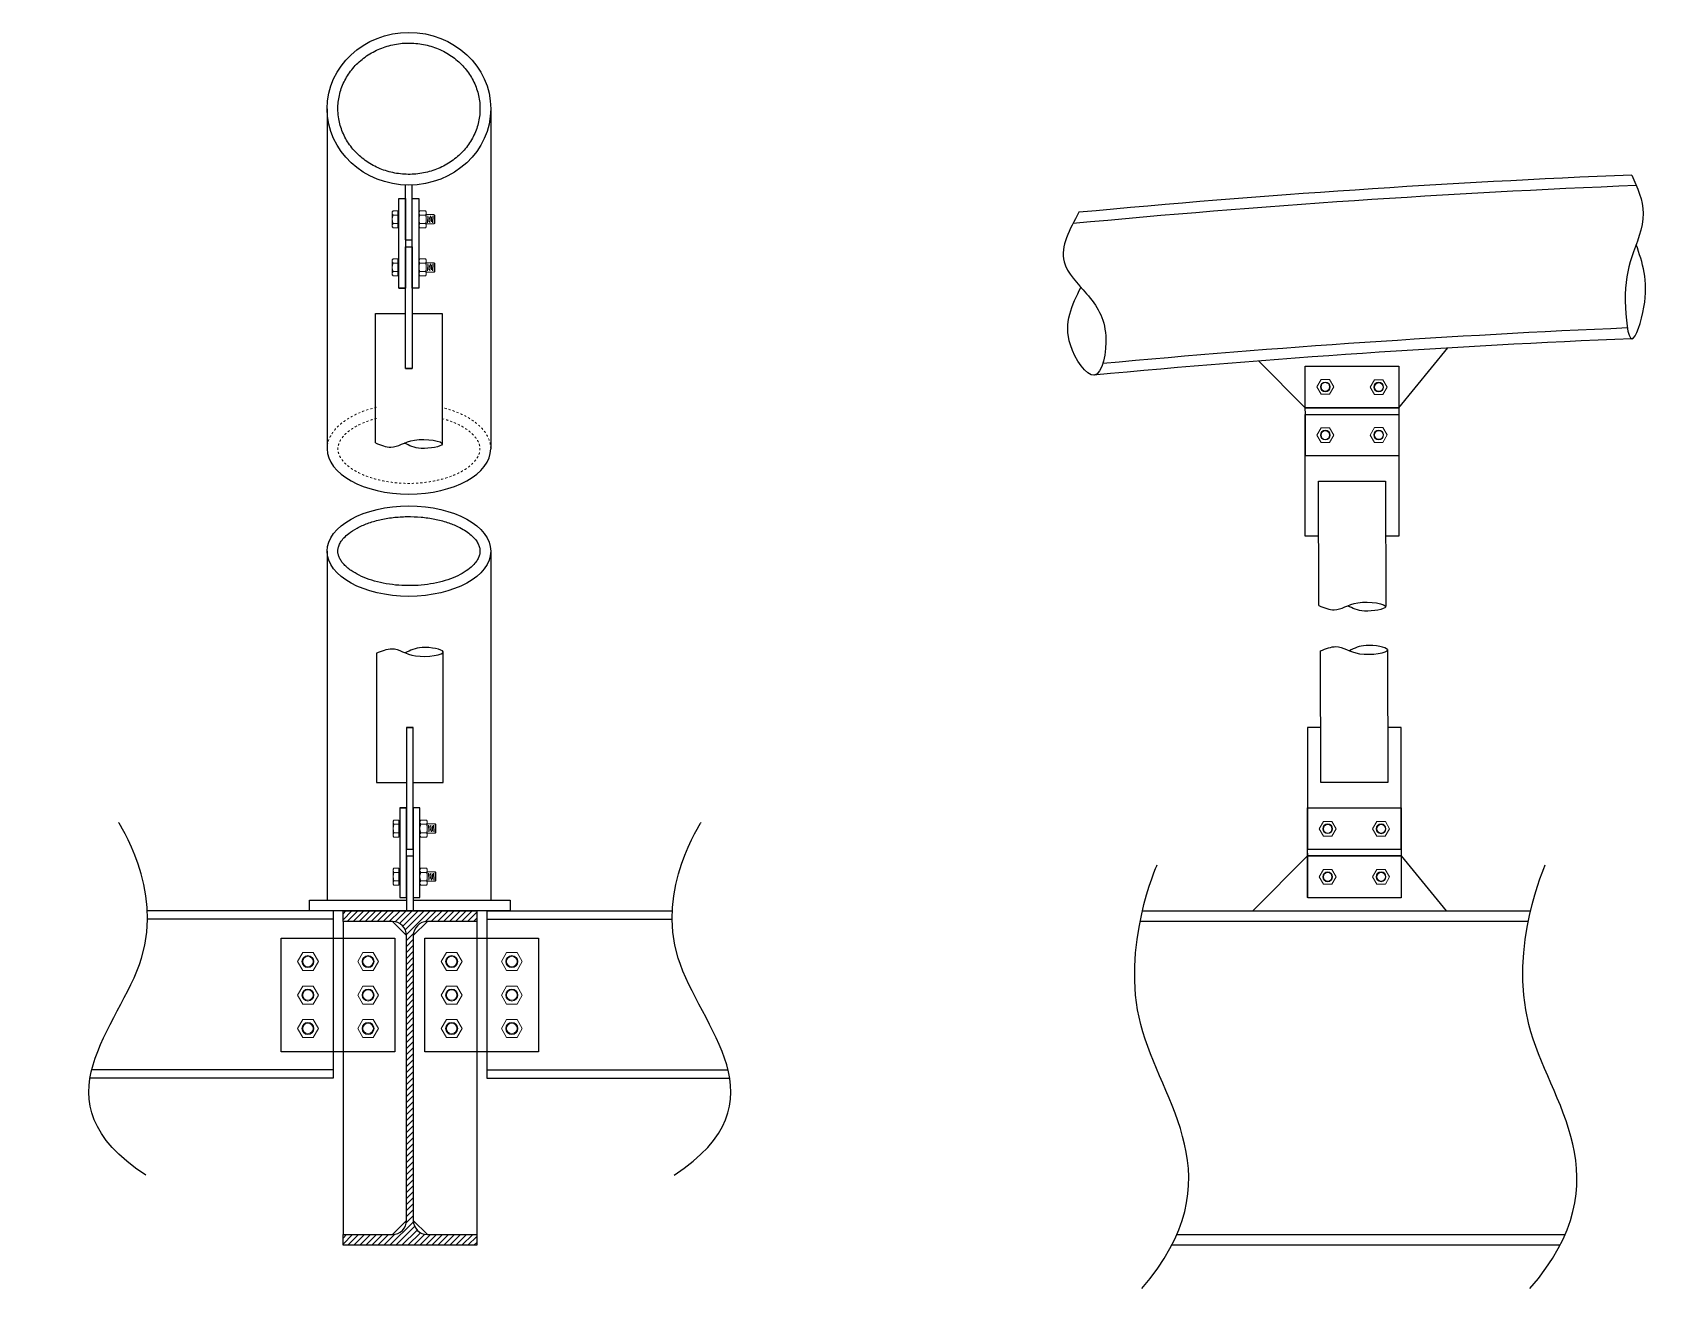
# Model space of a CAD drawing. Header units: millimetres. Extents: x -6949 to 305728, y -55091 to 76684.
# Drawn here: x 56845 to 59263, y -46525 to -44646 of the extents above; entities that cross this region are included whole.
import ezdxf

# ---------------------------------------------------------------- set-up
doc = ezdxf.new("R2010")
doc.units = ezdxf.units.MM
doc.linetypes.add('Tratto', pattern=[6.35, 3.175, -3.175])
doc.layers.add('A-DETL-HDLN', color=7, linetype='Tratto', lineweight=18, true_color=0x00a600)
for name, color, linetype, lineweight in [('bulloni', 5, 'Continuous', 18), ('SEZIONI acciaio - Steel sections', 220, 'Continuous', 25), ('tratteggio', 7, 'Tratto', 15)]:
    doc.layers.add(name, color=color, linetype=linetype, lineweight=lineweight)

# ---------------------------------------------------------------- blocks, each defined once
blk = doc.blocks.new('*U240')
at = {"layer": 'bulloni'}
blk.add_lwpolyline([(-15.6, 0), (-7.8, -13.5), (7.8, -13.5), (15.6, 0), (7.8, 13.5), (-7.8, 13.5)], close=True, dxfattribs=at)
for radius in [9, 7.88]:
    blk.add_circle((0, 0), radius, dxfattribs=at)
blk = doc.blocks.new('*U241')
at = {"color": 0, "linetype": 'ByBlock', "lineweight": -2, "transparency": 16777216}
for p in [(0, 0), (0, -50), (0, -100)]:
    blk.add_blockref('*U240', p, dxfattribs=at)
blk = doc.blocks.new('*U242')
at = {"layer": 'bulloni'}
blk.add_lwpolyline([(-15.6, 0), (-7.8, -13.5), (7.8, -13.5), (15.6, 0), (7.8, 13.5), (-7.8, 13.5)], close=True, dxfattribs=at)
for radius in [9, 7.88]:
    blk.add_circle((0, 0), radius, dxfattribs=at)
blk = doc.blocks.new('*U243')
at = {"color": 0, "linetype": 'ByBlock', "lineweight": -2, "transparency": 16777216}
for p in [(0, 0), (0, -50), (0, -100)]:
    blk.add_blockref('*U242', p, dxfattribs=at)
blk = doc.blocks.new('*U244')
at = {"layer": 'bulloni'}
blk.add_lwpolyline([(-15.6, 0), (-7.8, -13.5), (7.8, -13.5), (15.6, 0), (7.8, 13.5), (-7.8, 13.5)], close=True, dxfattribs=at)
for radius in [9, 7.88]:
    blk.add_circle((0, 0), radius, dxfattribs=at)
blk = doc.blocks.new('*U245')
at = {"color": 0, "linetype": 'ByBlock', "lineweight": -2, "transparency": 16777216}
for p in [(0, 0), (0, -50), (0, -100)]:
    blk.add_blockref('*U244', p, dxfattribs=at)
blk = doc.blocks.new('*U246')
at = {"layer": 'bulloni'}
blk.add_lwpolyline([(-15.6, 0), (-7.8, -13.5), (7.8, -13.5), (15.6, 0), (7.8, 13.5), (-7.8, 13.5)], close=True, dxfattribs=at)
for radius in [9, 7.88]:
    blk.add_circle((0, 0), radius, dxfattribs=at)
blk = doc.blocks.new('*U247')
at = {"color": 0, "linetype": 'ByBlock', "lineweight": -2, "transparency": 16777216}
for p in [(0, 0), (0, -50), (0, -100)]:
    blk.add_blockref('*U246', p, dxfattribs=at)

msp = doc.modelspace()

# ---------------------------------------------------------------- hatches: boundary and pattern name
at = {"layer": 'SEZIONI acciaio - Steel sections'}
h = msp.add_hatch(dxfattribs=at)
h.set_pattern_fill('ANSI31', color=256, scale=2)
h.set_pattern_definition([(45, (42409.4745, 874.725), (-4.4901281, 4.4901281), [])])
h.paths.add_polyline_path([(57509.4749, -45960.1438), (57309.4749, -45960.1438), (57309.4749, -45976.1438), (57383.3749, -45976.1438, -0.414213562), (57404.3749, -45997.1438), (57404.3749, -46423.1438, -0.414213562), (57383.3749, -46444.1438), (57309.4749, -46444.1438), (57309.4749, -46460.1438), (57509.4749, -46460.1438), (57509.4749, -46444.1438), (57435.5749, -46444.1438, -0.414213562), (57414.5749, -46423.1438), (57414.5749, -45997.1438, -0.414213562), (57435.5749, -45976.1438), (57509.4749, -45976.1438)])

# ---------------------------------------------------------------- linework, layer by layer
for p, q in [((57392.9856, -45028.7277), (57402.9856, -45028.7277)), ((57394.4749, -45806.1438), (57404.4749, -45806.1438)), ((58752.359, -45940.1438), (58752.359, -45806.1438))]:
    msp.add_line(p, q)
for points in [[(57285.7955, -44760.5229), (57285.7955, -45269.2025)], [(57530.3352, -44760.5229), (57530.3352, -45269.2025)], [(57402.9856, -44956.8699), (57412.9856, -44956.8699), (57412.9856, -44874.7277)], [(57402.9856, -44956.8699), (57402.9856, -44874.7277)], [(57402.9856, -45028.7277), (57392.9856, -45028.7277), (57392.9856, -44894.7277), (57402.9856, -44894.7277), (57402.9856, -45028.7277)], [(57422.9856, -45028.7277), (57412.9856, -45028.7277), (57412.9856, -44894.7277), (57422.9856, -44894.7277), (57422.9856, -45028.7277)], [(57402.9856, -44966.8699), (57412.9856, -44966.8699), (57412.9856, -45149.0121)], [(57412.9856, -45149.0121), (57402.9856, -45149.0121), (57402.9856, -44966.8699)], [(57357.9856, -45066.7277), (57402.9856, -45066.7277)], [(57357.9856, -45260.3511), (57357.9856, -45066.7277)], [(57412.9856, -45066.7277), (57457.9856, -45066.7277), (57457.9856, -45262.2399)], [(58888.8147, -45207.6316), (58748.8147, -45207.6316), (58679.1206, -45137.7765)], [(58748.8147, -45207.6316), (58888.8147, -45207.6316), (58961.9889, -45118.3501)], [(57402.9856, -45149.0121), (57412.9856, -45149.0121)], [(58888.6062, -45279.7749), (58749.0232, -45279.7728), (58748.8147, -45145.4894), (58888.8147, -45145.4894), (58888.6062, -45279.7749), (58888.6062, -45279.7749)], [(58768.8147, -45399.7738), (58748.8147, -45399.7738), (58748.8147, -45217.6316), (58888.8147, -45217.6316), (58888.8147, -45399.7738), (58868.8147, -45399.7738)], [(58768.8147, -45317.6316), (58868.8147, -45317.6316), (58869.2381, -45505.1992)], [(58769.2346, -45503.6795), (58768.8147, -45317.6316)], [(57285.7955, -45422.153), (57285.7955, -45944.1438)], [(57530.3352, -45422.153), (57530.3352, -45944.1438)], [(57359.4749, -45574.5205), (57359.4749, -45768.1438)], [(57414.4749, -45768.1438), (57459.4749, -45768.1438), (57459.4749, -45572.6317)], [(58871.7023, -45569.4438), (58872.1505, -45768.0005), (58772.1505, -45768.0005), (58771.7066, -45571.3309)], [(57404.4749, -45685.8594), (57414.4749, -45685.8594)], [(57404.4749, -45868.0016), (57414.4749, -45868.0016), (57414.4749, -45685.8594)], [(57414.4749, -45685.8594), (57404.4749, -45685.8594), (57404.4749, -45868.0016)], [(58772.359, -45685.8594), (58752.359, -45685.8594), (58752.359, -45868.0016), (58892.359, -45868.0016), (58892.359, -45685.8594), (58872.359, -45685.8594)], [(57359.4749, -45768.1438), (57404.4749, -45768.1438)], [(57404.4749, -45806.1438), (57394.4749, -45806.1438), (57394.4749, -45940.1438), (57404.4749, -45940.1438), (57404.4749, -45806.1438)], [(57424.4749, -45806.1438), (57414.4749, -45806.1438), (57414.4749, -45940.1438), (57424.4749, -45940.1438), (57424.4749, -45806.1438)], [(58892.1505, -45940.4293), (58752.5675, -45940.4272), (58752.359, -45806.1438), (58892.359, -45806.1438), (58892.1505, -45940.4293), (58892.1505, -45940.4293)], [(57404.4749, -45878.0016), (57414.4749, -45878.0016), (57414.4749, -45960.1438)], [(57404.4749, -45878.0016), (57404.4749, -45960.1438)], [(58892.359, -45878.0016), (58752.359, -45878.0016), (58670.4061, -45960.1438)], [(58752.359, -45878.0016), (58892.359, -45878.0016), (58959.682, -45960.1438)], [(57294.4749, -45960.1438), (57294.4749, -46210.1438), (56931.0897, -46210.1438)], [(57294.4749, -45960.1438), (57016.7468, -45960.1438)], [(57414.4749, -45944.1438), (57559.4749, -45944.1438), (57559.4749, -45960.1438), (57259.4749, -45960.1438), (57259.4749, -45944.1438), (57404.4749, -45944.1438)], [(57394.4749, -45940.1438), (57404.4749, -45940.1438)], [(57524.4749, -45960.1438), (57524.4749, -46210.1438), (57887.8602, -46210.1438)], [(57524.4749, -45960.1438), (57802.2031, -45960.1438)], [(58505.1867, -45960.1438), (59085.8473, -45960.1438)], [(57294.4749, -45972.6438), (57017.0152, -45972.6438)], [(57309.4749, -45976.1438), (57309.4749, -46444.1438)], [(57383.3749, -45976.1438), (57404.3749, -45997.1438)], [(57414.5749, -45997.1438), (57435.5749, -45976.1438)], [(57509.4749, -45976.1438), (57509.4749, -46444.1438)], [(57524.4749, -45972.6438), (57801.9347, -45972.6438)], [(59082.391, -45976.1438), (58501.7304, -45976.1438)], [(57294.4749, -46197.6438), (56933.6575, -46197.6438)], [(57524.4749, -46197.6438), (57885.2924, -46197.6438)], [(57404.3749, -46423.1438), (57383.3749, -46444.1438)], [(57435.5749, -46444.1438), (57414.5749, -46423.1438)], [(58556.8504, -46444.1438), (59137.511, -46444.1438)], [(59129.8764, -46460.1438), (58549.2158, -46460.1438)]]:
    msp.add_lwpolyline(points)
for points in [[(57216.9739, -46001.0239), (57386.9759, -46001.0239), (57386.9759, -46171.0239), (57216.9739, -46171.0239)], [(57431.9739, -46001.0239), (57601.9759, -46001.0239), (57601.9759, -46171.0239), (57431.9739, -46171.0239)]]:
    msp.add_lwpolyline(points, close=True)
for centre, radius, start, end in [((59879.8588, -60552.5952), 15706.0534, 92.34450792, 95.36898127), ((59879.8588, -60552.5952), 15690.0534, 92.32193824, 95.40782996), ((59916.0157, -61003.7738), 15930.1027, 92.46595909, 95.29519631), ((59879.8588, -60552.5952), 15461.5137, 92.38160992, 95.37268196)]:
    msp.add_arc(centre, radius, start, end)
for centre, ratio, start_param, end_param in [((57408.0653, -44760.5229), 0.934038948, -3.141592654, 3.141592654), ((57408.0653, -45269.2025), 0.553289789, 3.141592654, 6.283185307), ((57408.0653, -45422.153), 0.553289789, -3.141592654, 3.141592654)]:
    msp.add_ellipse(centre, major_axis=(122.2699, 0), ratio=ratio, start_param=start_param, end_param=end_param)
for points, knots in [([(57301.7955, -44760.5229), (57301.7955, -44764.6615), (57302.0791, -44768.8002), (57303.601, -44779.8537), (57305.3652, -44786.7105), (57310.4441, -44799.9443), (57313.759, -44806.321), (57321.8087, -44818.3005), (57326.5436, -44823.9027), (57337.2323, -44834.0597), (57343.1858, -44838.6139), (57356.0422, -44846.4422), (57362.9445, -44849.7157), (57377.3715, -44854.8096), (57384.8956, -44856.6297), (57400.2004, -44858.7189), (57407.9803, -44858.9879), (57423.4151, -44857.96), (57431.0691, -44856.6632), (57445.8778, -44852.5736), (57453.0319, -44849.7811), (57466.4979, -44842.8481), (57472.8093, -44838.7082), (57484.2988, -44829.2945), (57489.4765, -44824.0214), (57498.4728, -44812.6034), (57502.2913, -44806.459), (57508.4144, -44793.5877), (57510.7192, -44786.8613), (57513.7282, -44773.1263), (57514.4327, -44766.118), (57514.216, -44752.1213), (57513.2949, -44745.1332), (57509.8605, -44731.4789), (57507.3469, -44724.813), (57500.8229, -44712.1024), (57496.8122, -44706.0581), (57487.4576, -44694.8773), (57482.1137, -44689.7414), (57470.3273, -44680.6338), (57463.885, -44676.6629), (57450.2006, -44670.0919), (57442.959, -44667.4923), (57428.0238, -44663.8027), (57420.3309, -44662.713), (57404.8694, -44662.1023), (57397.1016, -44662.5812), (57381.8716, -44665.0822), (57374.4101, -44667.104), (57360.1546, -44672.5823), (57353.3613, -44676.0385), (57340.7626, -44684.2041), (57334.9578, -44688.913), (57324.5975, -44699.3447), (57320.0423, -44705.0669), (57312.3736, -44717.2478), (57309.2599, -44723.706), (57304.5958, -44737.0626), (57303.0452, -44743.9608), (57301.9653, -44754.1168), (57301.7955, -44757.3198), (57301.7955, -44760.5229)], [-3.141592654, -3.141592654, -3.141592654, -3.141592654, -3.013692769, -3.013692769, -2.79739643, -2.79739643, -2.581100092, -2.581100092, -2.364803754, -2.364803754, -2.148507416, -2.148507416, -1.932211078, -1.932211078, -1.71591474, -1.71591474, -1.499618401, -1.499618401, -1.283322063, -1.283322063, -1.067025725, -1.067025725, -0.850729387, -0.850729387, -0.634433049, -0.634433049, -0.41813671, -0.41813671, -0.201840372, -0.201840372, 0.014455966, 0.014455966, 0.230752304, 0.230752304, 0.447048642, 0.447048642, 0.66334498, 0.66334498, 0.879641319, 0.879641319, 1.095937657, 1.095937657, 1.312233995, 1.312233995, 1.528530333, 1.528530333, 1.744826671, 1.744826671, 1.96112301, 1.96112301, 2.177419348, 2.177419348, 2.393715686, 2.393715686, 2.610012024, 2.610012024, 2.826308362, 2.826308362, 3.0426047, 3.0426047, 3.141592654, 3.141592654, 3.141592654, 3.141592654]), ([(57301.7955, -45422.153), (57301.7955, -45423.6031), (57301.9406, -45425.0539), (57302.5462, -45428.0245), (57303.0077, -45429.545), (57304.304, -45432.6841), (57305.1398, -45434.3023), (57307.2382, -45437.6167), (57308.501, -45439.3121), (57311.4805, -45442.7312), (57313.1969, -45444.4545), (57317.0822, -45447.8714), (57319.2509, -45449.5649), (57325.2317, -45453.7087), (57329.3191, -45456.1042), (57338.3426, -45460.5492), (57343.2778, -45462.5988), (57353.8235, -45466.2405), (57359.4336, -45467.8327), (57371.1355, -45470.4826), (57377.227, -45471.5405), (57389.6853, -45473.0748), (57396.052, -45473.5512), (57408.8482, -45473.9022), (57415.2775, -45473.7768), (57427.9849, -45472.9294), (57434.2628, -45472.2074), (57446.4569, -45470.1983), (57452.3728, -45468.9111), (57463.6414, -45465.8306), (57468.9937, -45464.0372), (57478.9488, -45460.0349), (57483.5511, -45457.8257), (57491.8471, -45453.1198), (57495.5396, -45450.6231), (57501.9066, -45445.5119), (57504.5792, -45442.8989), (57508.3689, -45438.3747), (57509.7069, -45436.4478), (57511.8389, -45432.7076), (57512.634, -45430.8955), (57513.7663, -45427.3937), (57514.106, -45425.7038), (57514.3988, -45422.3706), (57514.3531, -45420.7246), (57513.867, -45417.3652), (57513.4247, -45415.6496), (57512.0643, -45412.0898), (57511.1439, -45410.246), (57508.7444, -45406.4549), (57507.2646, -45404.5091), (57503.7085, -45400.5903), (57501.6325, -45398.6184), (57496.8937, -45394.7345), (57494.2314, -45392.8228), (57488.362, -45389.137), (57485.1554, -45387.3631), (57476.7081, -45383.2633), (57471.201, -45381.0496), (57459.4025, -45377.1916), (57453.1117, -45375.547), (57440.007, -45372.9209), (57433.1936, -45371.9392), (57419.3209, -45370.691), (57412.2619, -45370.4244), (57398.1819, -45370.6197), (57391.1612, -45371.0818), (57377.4407, -45372.7106), (57370.7412, -45373.8775), (57357.9367, -45376.8531), (57351.832, -45378.6621), (57340.472, -45382.8154), (57335.2173, -45385.1601), (57325.7781, -45390.2264), (57321.5951, -45392.948), (57315.2623, -45397.9156), (57312.8665, -45400.1287), (57308.8264, -45404.5275), (57307.1827, -45406.7115), (57304.5952, -45410.9461), (57303.6499, -45412.9942), (57302.4581, -45416.5801), (57302.1147, -45418.1447), (57301.8424, -45420.5118), (57301.7955, -45421.3324), (57301.7955, -45422.153)], [-3.141592654, -3.141592654, -3.141592654, -3.141592654, -3.02928011, -3.02928011, -2.916967567, -2.916967567, -2.804655024, -2.804655024, -2.692342481, -2.692342481, -2.580029938, -2.580029938, -2.467717394, -2.467717394, -2.298239816, -2.298239816, -2.128762238, -2.128762238, -1.959284659, -1.959284659, -1.789807081, -1.789807081, -1.620329502, -1.620329502, -1.450851924, -1.450851924, -1.281374345, -1.281374345, -1.111896767, -1.111896767, -0.942419188, -0.942419188, -0.77294161, -0.77294161, -0.603464031, -0.603464031, -0.433986453, -0.433986453, -0.305513867, -0.305513867, -0.177041281, -0.177041281, -0.048568695, -0.048568695, 0.07990389, 0.07990389, 0.208376476, 0.208376476, 0.336849062, 0.336849062, 0.465321648, 0.465321648, 0.593794233, 0.593794233, 0.722266819, 0.722266819, 0.850739405, 0.850739405, 1.037022048, 1.037022048, 1.223304692, 1.223304692, 1.409587335, 1.409587335, 1.595869979, 1.595869979, 1.782152622, 1.782152622, 1.968435265, 1.968435265, 2.154717909, 2.154717909, 2.341000552, 2.341000552, 2.527283196, 2.527283196, 2.671429032, 2.671429032, 2.815574868, 2.815574868, 2.959720703, 2.959720703, 3.078037031, 3.078037031, 3.141592654, 3.141592654, 3.141592654, 3.141592654])]:
    msp.add_open_spline(points, degree=3, knots=knots)
for points in [[(59237.3561, -44859.689), (59254.3438, -44917.1009), (59237.3561, -44982.0629), (59227.5817, -45048.5362), (59237.3561, -45104.4368), (59255.4906, -45057.0941), (59243.8497, -44963.8582)], [(58410.254, -44915.4479), (58388.0872, -44989.3406), (58421.6947, -45037.1813), (58450.3087, -45100.1698), (58433.1354, -45158.9147), (58397.4206, -45113.6349), (58413.2728, -45027.6728)], [(57357.9856, -45260.3511), (57381.0148, -45266.7312), (57416.2295, -45256.1398), (57457.9856, -45262.2399), (57426.2302, -45268.513), (57401.1556, -45260.5955)], [(58769.2346, -45503.6795), (58792.1896, -45510.0295), (58827.4043, -45499.4381), (58869.1604, -45505.5382), (58837.405, -45511.8113), (58812.3304, -45503.8938)], [(57359.4749, -45574.5205), (57382.5042, -45568.1403), (57417.7189, -45578.7317), (57459.4749, -45572.6317), (57427.7195, -45566.3585), (57402.6449, -45574.2761)], [(58771.7023, -45571.3326), (58794.7315, -45564.9525), (58829.9462, -45575.5439), (58871.7023, -45569.4438), (58839.9469, -45563.1707), (58814.8723, -45571.0882)]]:
    msp.add_spline(points, degree=3)
for points in [[(57014.2443, -46355.1934), (56844.6985, -46244.7362), (57107.1662, -46025.0358), (56973.781, -45827.9734), (56973.781, -45827.9734)], [(57804.7056, -46355.1934), (57974.2514, -46244.7362), (57711.7837, -46025.0358), (57845.1689, -45827.9734), (57845.1689, -45827.9734)], [(58504.1803, -46525.1394), (58647.3462, -46359.1898), (58418.1727, -46134.8466), (58527.1579, -45891.3539), (58527.1579, -45891.3539)], [(59084.841, -46525.1394), (59228.0068, -46359.1898), (58998.8333, -46134.8466), (59107.8185, -45891.3539), (59107.8185, -45891.3539)]]:
    msp.add_open_spline(points, degree=3)
at = {"layer": 'A-DETL-HDLN'}
msp.add_line((58505.1867, -45960.1438), (59085.8473, -45960.1438), dxfattribs=at)
at = {"layer": 'bulloni'}
for p, q in [((57383.0689, -44914.7577), (57384.2206, -44913.2393)), ((57383.0689, -44937.1244), (57383.0689, -44914.7577)), ((57384.2206, -44913.2393), (57391.6106, -44913.2393)), ((57391.6106, -44919.5902), (57384.2206, -44919.5902)), ((57391.6106, -44938.6427), (57391.6106, -44913.2393)), ((57391.6106, -44915.8577), (57392.0689, -44915.8577)), ((57392.0689, -44936.0244), (57392.0689, -44915.8577)), ((57392.9856, -44918.941), (57392.9856, -44918.941)), ((57422.9856, -44914.7577), (57424.1373, -44913.2393)), ((57422.9856, -44937.1244), (57422.9856, -44914.7577)), ((57424.1373, -44913.2393), (57432.8339, -44913.2393)), ((57432.8339, -44919.5902), (57424.1373, -44919.5902)), ((57433.9856, -44914.7577), (57432.8339, -44913.2393)), ((57433.9856, -44937.1244), (57433.9856, -44914.7577)), ((57445.9504, -44918.941), (57433.9856, -44918.941)), ((57436.1804, -44920.8339), (57435.6091, -44931.0482)), ((57438.0788, -44922.0125), (57437.6393, -44929.8696)), ((57440.109, -44920.8339), (57439.5377, -44931.0482)), ((57442.0073, -44922.0125), (57441.5679, -44929.8696)), ((57444.0375, -44920.8339), (57443.4662, -44931.0482)), ((57445.9504, -44932.8884), (57445.9504, -44918.9937)), ((57446.8671, -44919.9103), (57445.9504, -44918.9937)), ((57446.8671, -44931.9717), (57446.8671, -44919.9103)), ((57383.0689, -44937.1244), (57384.2206, -44938.6427)), ((57384.2206, -44932.2919), (57391.6106, -44932.2919)), ((57384.2206, -44938.6427), (57391.6106, -44938.6427)), ((57391.6106, -44936.0244), (57392.0689, -44936.0244)), ((57392.9856, -44932.941), (57392.9856, -44932.941)), ((57422.9856, -44937.1244), (57424.1373, -44938.6427)), ((57424.1373, -44932.2919), (57432.8339, -44932.2919)), ((57424.1373, -44938.6427), (57432.8339, -44938.6427)), ((57433.9856, -44937.1244), (57432.8339, -44938.6427)), ((57445.9504, -44932.941), (57433.9856, -44932.941)), ((57445.9504, -44932.941), (57446.8671, -44932.0244)), ((57383.0689, -44986.6155), (57384.2206, -44985.0971)), ((57383.0689, -45008.9821), (57383.0689, -44986.6155)), ((57384.2206, -44985.0971), (57391.6106, -44985.0971)), ((57391.6106, -44991.448), (57384.2206, -44991.448)), ((57391.6106, -45010.5005), (57391.6106, -44985.0971)), ((57391.6106, -44987.7155), (57392.0689, -44987.7155)), ((57392.0689, -45007.8821), (57392.0689, -44987.7155)), ((57392.9856, -44990.7988), (57392.9856, -44990.7988)), ((57422.9856, -44986.6155), (57424.1373, -44985.0971)), ((57422.9856, -45008.9821), (57422.9856, -44986.6155)), ((57424.1373, -44985.0971), (57432.8339, -44985.0971)), ((57432.8339, -44991.448), (57424.1373, -44991.448)), ((57433.9856, -44986.6155), (57432.8339, -44985.0971)), ((57433.9856, -45008.9821), (57433.9856, -44986.6155)), ((57445.9504, -44990.7988), (57433.9856, -44990.7988)), ((57436.1804, -44992.6917), (57435.6091, -45002.906)), ((57438.0788, -44993.8702), (57437.6393, -45001.7274)), ((57440.109, -44992.6917), (57439.5377, -45002.906)), ((57442.0073, -44993.8702), (57441.5679, -45001.7274)), ((57444.0375, -44992.6917), (57443.4662, -45002.906)), ((57445.9504, -45004.7462), (57445.9504, -44990.8514)), ((57446.8671, -44991.7681), (57445.9504, -44990.8514)), ((57446.8671, -45003.8295), (57446.8671, -44991.7681)), ((57383.0689, -45008.9821), (57384.2206, -45010.5005)), ((57384.2206, -45004.1497), (57391.6106, -45004.1497)), ((57384.2206, -45010.5005), (57391.6106, -45010.5005)), ((57391.6106, -45007.8821), (57392.0689, -45007.8821)), ((57392.9856, -45004.7988), (57392.9856, -45004.7988)), ((57422.9856, -45008.9821), (57424.1373, -45010.5005)), ((57424.1373, -45004.1497), (57432.8339, -45004.1497)), ((57424.1373, -45010.5005), (57432.8339, -45010.5005)), ((57433.9856, -45008.9821), (57432.8339, -45010.5005)), ((57445.9504, -45004.7988), (57433.9856, -45004.7988)), ((57445.9504, -45004.7988), (57446.8671, -45003.8821)), ((57384.5583, -45825.8894), (57385.71, -45824.371)), ((57384.5583, -45825.8894), (57384.5583, -45848.2561)), ((57385.71, -45824.371), (57393.0999, -45824.371)), ((57385.71, -45830.7219), (57393.0999, -45830.7219)), ((57393.0999, -45824.371), (57393.0999, -45849.7744)), ((57393.0999, -45826.9894), (57393.5583, -45826.9894)), ((57393.5583, -45826.9894), (57393.5583, -45847.1561)), ((57394.4749, -45830.0727), (57394.4749, -45830.0727)), ((57424.4749, -45825.8894), (57425.6266, -45824.371)), ((57424.4749, -45825.8894), (57424.4749, -45848.2561)), ((57425.6266, -45824.371), (57434.3232, -45824.371)), ((57425.6266, -45830.7219), (57434.3232, -45830.7219)), ((57435.4749, -45825.8894), (57434.3232, -45824.371)), ((57435.4749, -45825.8894), (57435.4749, -45848.2561)), ((57447.4398, -45830.0727), (57435.4749, -45830.0727)), ((57437.6697, -45842.1799), (57437.0984, -45831.9656)), ((57439.5681, -45841.0013), (57439.1286, -45833.1442)), ((57441.5983, -45842.1799), (57441.027, -45831.9656)), ((57443.4967, -45841.0013), (57443.0572, -45833.1442)), ((57445.5269, -45842.1799), (57444.9556, -45831.9656)), ((57447.4398, -45830.0727), (57448.3565, -45830.9894)), ((57447.4398, -45830.1254), (57447.4398, -45844.0201)), ((57448.3565, -45831.042), (57448.3565, -45843.1034)), ((57384.5583, -45848.2561), (57385.71, -45849.7744)), ((57393.0999, -45843.4236), (57385.71, -45843.4236)), ((57385.71, -45849.7744), (57393.0999, -45849.7744)), ((57393.0999, -45847.1561), (57393.5583, -45847.1561)), ((57394.4749, -45844.0727), (57394.4749, -45844.0727)), ((57424.4749, -45848.2561), (57425.6266, -45849.7744)), ((57434.3232, -45843.4236), (57425.6266, -45843.4236)), ((57425.6266, -45849.7744), (57434.3232, -45849.7744)), ((57435.4749, -45848.2561), (57434.3232, -45849.7744)), ((57447.4398, -45844.0727), (57435.4749, -45844.0727)), ((57448.3565, -45843.1034), (57447.4398, -45844.0201)), ((57384.5583, -45897.7472), (57385.71, -45896.2288)), ((57384.5583, -45897.7472), (57384.5583, -45920.1138)), ((57385.71, -45896.2288), (57393.0999, -45896.2288)), ((57385.71, -45902.5797), (57393.0999, -45902.5797)), ((57393.0999, -45896.2288), (57393.0999, -45921.6322)), ((57393.0999, -45898.8472), (57393.5583, -45898.8472)), ((57393.5583, -45898.8472), (57393.5583, -45919.0138)), ((57394.4749, -45901.9305), (57394.4749, -45901.9305)), ((57424.4749, -45897.7472), (57425.6266, -45896.2288)), ((57424.4749, -45897.7472), (57424.4749, -45920.1138)), ((57425.6266, -45896.2288), (57434.3232, -45896.2288)), ((57425.6266, -45902.5797), (57434.3232, -45902.5797)), ((57435.4749, -45897.7472), (57434.3232, -45896.2288)), ((57435.4749, -45897.7472), (57435.4749, -45920.1138)), ((57447.4398, -45901.9305), (57435.4749, -45901.9305)), ((57437.6697, -45914.0377), (57437.0984, -45903.8234)), ((57439.5681, -45912.8591), (57439.1286, -45905.0019)), ((57441.5983, -45914.0377), (57441.027, -45903.8234)), ((57443.4967, -45912.8591), (57443.0572, -45905.0019)), ((57445.5269, -45914.0377), (57444.9556, -45903.8234)), ((57447.4398, -45901.9305), (57448.3565, -45902.8472)), ((57447.4398, -45901.9831), (57447.4398, -45915.8779)), ((57448.3565, -45902.8998), (57448.3565, -45914.9612)), ((57384.5583, -45920.1138), (57385.71, -45921.6322)), ((57393.0999, -45915.2814), (57385.71, -45915.2814)), ((57385.71, -45921.6322), (57393.0999, -45921.6322)), ((57393.0999, -45919.0138), (57393.5583, -45919.0138)), ((57394.4749, -45915.9305), (57394.4749, -45915.9305)), ((57424.4749, -45920.1138), (57425.6266, -45921.6322)), ((57434.3232, -45915.2814), (57425.6266, -45915.2814)), ((57425.6266, -45921.6322), (57434.3232, -45921.6322)), ((57435.4749, -45920.1138), (57434.3232, -45921.6322)), ((57447.4398, -45915.9305), (57435.4749, -45915.9305)), ((57448.3565, -45914.9612), (57447.4398, -45915.8779))]:
    msp.add_line(p, q, dxfattribs=at)
for points in [[(58766.1128, -45176.6485), (58772.4637, -45187.6485), (58785.1654, -45187.6485), (58791.5162, -45176.6485), (58785.1654, -45165.6485), (58772.4637, -45165.6485)], [(58871.4243, -45176.804), (58865.041, -45187.7852), (58852.3393, -45187.7477), (58846.021, -45176.729), (58852.4043, -45165.7478), (58865.1059, -45165.7853)], [(58871.4243, -45248.4592), (58865.041, -45237.478), (58852.3393, -45237.5155), (58846.021, -45248.5343), (58852.4043, -45259.5155), (58865.1059, -45259.4779)], [(58766.1128, -45248.6147), (58772.4637, -45237.6147), (58785.1654, -45237.6147), (58791.5162, -45248.6147), (58785.1654, -45259.6147), (58772.4637, -45259.6147)], [(58769.6572, -45837.303), (58776.008, -45848.303), (58788.7097, -45848.303), (58795.0606, -45837.303), (58788.7097, -45826.303), (58776.008, -45826.303)], [(58874.9686, -45837.4584), (58868.5853, -45848.4396), (58855.8837, -45848.4021), (58849.5653, -45837.3834), (58855.9486, -45826.4022), (58868.6503, -45826.4397)], [(58769.6572, -45909.2691), (58776.008, -45898.2691), (58788.7097, -45898.2691), (58795.0606, -45909.2691), (58788.7097, -45920.2691), (58776.008, -45920.2691)], [(58874.9686, -45909.1137), (58868.5853, -45898.1325), (58855.8837, -45898.17), (58849.5653, -45909.1887), (58855.9486, -45920.1699), (58868.6503, -45920.1324)]]:
    msp.add_lwpolyline(points, close=True, dxfattribs=at)
for centre, radius in [((58778.8145, -45176.6485), 7.3333), ((58778.8145, -45176.6485), 6.4167), ((58858.7226, -45176.7665), 7.3333), ((58858.7226, -45176.7665), 6.4167), ((58778.8145, -45248.6147), 7.3333), ((58778.8145, -45248.6147), 6.4167), ((58858.7226, -45248.4967), 7.3333), ((58858.7226, -45248.4967), 6.4167), ((58782.3589, -45837.303), 7.3333), ((58782.3589, -45837.303), 6.4167), ((58862.267, -45837.4209), 7.3333), ((58862.267, -45837.4209), 6.4167), ((58782.3589, -45909.2691), 7.3333), ((58782.3589, -45909.2691), 6.4167), ((58862.267, -45909.1512), 7.3333), ((58862.267, -45909.1512), 6.4167)]:
    msp.add_circle(centre, radius, dxfattribs=at)
for centre, radius, start, end in [((57388.0224, -44916.4147), 4.9534, 140.1294505, 219.8705495), ((57401.1551, -44925.941), 18.0862, 159.4427191, 200.5572809), ((57392.9856, -44918.0244), 0.9167, 180, 270), ((57427.939, -44916.4147), 4.9534, 140.1294505, 219.8705495), ((57441.0718, -44925.941), 18.0862, 159.4427191, 200.5572809), ((57429.0322, -44916.4147), 4.9534, 320.1294505, 39.8705495), ((57415.8994, -44925.941), 18.0862, 339.4427191, 20.5572809), ((57388.0224, -44935.4673), 4.9534, 140.1294505, 219.8705495), ((57392.9856, -44933.8577), 0.9167, 90, 180), ((57427.939, -44935.4673), 4.9534, 140.1294505, 219.8705495), ((57429.0322, -44935.4673), 4.9534, 320.1294505, 39.8705495), ((57388.0224, -44988.2725), 4.9534, 140.1294505, 219.8705495), ((57401.1551, -44997.7988), 18.0862, 159.4427191, 200.5572809), ((57392.9856, -44989.8821), 0.9167, 180, 270), ((57427.939, -44988.2725), 4.9534, 140.1294505, 219.8705495), ((57441.0718, -44997.7988), 18.0862, 159.4427191, 200.5572809), ((57429.0322, -44988.2725), 4.9534, 320.1294505, 39.8705495), ((57415.8994, -44997.7988), 18.0862, 339.4427191, 20.5572809), ((57388.0224, -45007.3251), 4.9534, 140.1294505, 219.8705495), ((57392.9856, -45005.7155), 0.9167, 90, 180), ((57427.939, -45007.3251), 4.9534, 140.1294505, 219.8705495), ((57429.0322, -45007.3251), 4.9534, 320.1294505, 39.8705495), ((57389.5117, -45827.5464), 4.9534, 140.1294505, 219.8705495), ((57402.6445, -45837.0727), 18.0862, 159.4427191, 200.5572809), ((57394.4749, -45829.1561), 0.9167, 180, 270), ((57429.4284, -45827.5464), 4.9534, 140.1294505, 219.8705495), ((57442.5611, -45837.0727), 18.0862, 159.4427191, 200.5572809), ((57430.5215, -45827.5464), 4.9534, 320.1294505, 39.8705495), ((57417.3887, -45837.0727), 18.0862, 339.4427191, 20.5572809), ((57389.5117, -45846.599), 4.9534, 140.1294505, 219.8705495), ((57394.4749, -45844.9894), 0.9167, 90, 180), ((57429.4284, -45846.599), 4.9534, 140.1294505, 219.8705495), ((57430.5215, -45846.599), 4.9534, 320.1294505, 39.8705495), ((57389.5117, -45899.4042), 4.9534, 140.1294505, 219.8705495), ((57402.6445, -45908.9305), 18.0862, 159.4427191, 200.5572809), ((57394.4749, -45901.0138), 0.9167, 180, 270), ((57429.4284, -45899.4042), 4.9534, 140.1294505, 219.8705495), ((57442.5611, -45908.9305), 18.0862, 159.4427191, 200.5572809), ((57430.5215, -45899.4042), 4.9534, 320.1294505, 39.8705495), ((57417.3887, -45908.9305), 18.0862, 339.4427191, 20.5572809), ((57389.5117, -45918.4568), 4.9534, 140.1294505, 219.8705495), ((57394.4749, -45916.8472), 0.9167, 90, 180), ((57429.4284, -45918.4568), 4.9534, 140.1294505, 219.8705495), ((57430.5215, -45918.4568), 4.9534, 320.1294505, 39.8705495)]:
    msp.add_arc(centre, radius, start, end, dxfattribs=at)
at = {"layer": 'SEZIONI acciaio - Steel sections'}
msp.add_lwpolyline([(57309.4749, -45960.1438), (57509.4749, -45960.1438), (57509.4749, -45976.1438), (57435.5749, -45976.1438, 0.414213562), (57414.5749, -45997.1438), (57414.5749, -46423.1438, 0.414213562), (57435.5749, -46444.1438), (57509.4749, -46444.1438), (57509.4749, -46460.1438), (57309.4749, -46460.1438), (57309.4749, -46444.1438), (57383.3749, -46444.1438, 0.414213562), (57404.3749, -46423.1438), (57404.3749, -45997.1438, 0.414213562), (57383.3749, -45976.1438), (57309.4749, -45976.1438)], format="xyb", close=True, dxfattribs=at)
at = {"layer": 'tratteggio'}
for start_param, end_param in [(1.979070971, 3.141592654), (0, 1.136428873)]:
    msp.add_ellipse((57408.0653, -45269.2025), major_axis=(122.2699, 0), ratio=0.553289789, start_param=start_param, end_param=end_param, dxfattribs=at)
msp.add_open_spline([(57359.521, -45223.6094), (57357.9856, -45224.0037), (57355.3781, -45224.7093), (57345.8965, -45227.7486), (57340.5009, -45229.8652), (57330.6501, -45234.5107), (57326.196, -45237.0399), (57319.0339, -45241.8985), (57316.1599, -45244.1924), (57311.2382, -45248.8086), (57309.1916, -45251.1297), (57306.1851, -45255.2737), (57305.0978, -45257.1126), (57303.4108, -45260.6709), (57302.8097, -45262.3893), (57302.0127, -45265.7271), (57301.8148, -45267.3476), (57301.7959, -45269.0436), (57301.7955, -45269.123), (57301.7955, -45269.2025), (57301.7955, -45270.6403), (57301.9382, -45272.0788), (57302.5332, -45275.023), (57302.9866, -45276.5295), (57304.2593, -45279.6388), (57305.0797, -45281.2412), (57307.1387, -45284.5236), (57308.3778, -45286.2029), (57311.3016, -45289.5911), (57312.9861, -45291.2996), (57316.8005, -45294.6899), (57318.9301, -45296.3715), (57324.8238, -45300.5032), (57328.8645, -45302.9001), (57337.7945, -45307.3552), (57342.683, -45309.4135), (57353.1381, -45313.0794), (57358.7044, -45314.6871), (57370.324, -45317.3746), (57376.3771, -45318.4544), (57388.7666, -45320.038), (57395.103, -45320.542), (57407.8488, -45320.9524), (57414.2581, -45320.859), (57426.938, -45320.0787), (57433.2084, -45319.3918), (57445.4018, -45317.4543), (57451.3245, -45316.2035), (57462.6224, -45313.195), (57467.9972, -45311.4371), (57478.0136, -45307.5018), (57482.6548, -45305.3241), (57491.0443, -45300.6733), (57494.7915, -45298.2001), (57501.28, -45293.1235), (57504.0196, -45290.5213), (57507.9497, -45285.9807), (57509.3534, -45284.0302), (57511.6016, -45280.2401), (57512.4469, -45278.4019), (57513.6648, -45274.8525), (57514.0396, -45273.1412), (57514.296, -45270.7026), (57514.3352, -45269.9526), (57514.3352, -45269.2025), (57514.3352, -45267.7684), (57514.1932, -45266.3336), (57513.6012, -45263.3971), (57513.1502, -45261.8947), (57511.8845, -45258.7943), (57511.0687, -45257.1965), (57509.0211, -45253.9236), (57507.789, -45252.2491), (57504.8817, -45248.87), (57503.2065, -45247.1659), (57499.413, -45243.7835), (57497.2949, -45242.1054), (57491.4269, -45237.9774), (57487.3999, -45235.5801), (57478.4976, -45231.1222), (57473.623, -45229.0614), (57464.3141, -45225.7827), (57460.0103, -45224.4784), (57459.521, -45224.4066)], degree=3, knots=[0, 0, 0, 0, 0.116821816, 0.116821816, 0.297579451, 0.297579451, 0.478337086, 0.478337086, 0.629566266, 0.629566266, 0.780795447, 0.780795447, 0.905985507, 0.905985507, 1.031175567, 1.031175567, 1.156365628, 1.156365628, 1.162521683, 1.162521683, 1.162521683, 1.273880346, 1.273880346, 1.385239008, 1.385239008, 1.496597671, 1.496597671, 1.607956334, 1.607956334, 1.719314997, 1.719314997, 1.83067366, 1.83067366, 1.999575036, 1.999575036, 2.168476412, 2.168476412, 2.337377788, 2.337377788, 2.506279164, 2.506279164, 2.67518054, 2.67518054, 2.844081916, 2.844081916, 3.012983292, 3.012983292, 3.181884668, 3.181884668, 3.350786044, 3.350786044, 3.51968742, 3.51968742, 3.688588796, 3.688588796, 3.857490172, 3.857490172, 3.987000435, 3.987000435, 4.116510697, 4.116510697, 4.246020959, 4.246020959, 4.304114336, 4.304114336, 4.304114336, 4.415190898, 4.415190898, 4.52626746, 4.52626746, 4.637344022, 4.637344022, 4.748420585, 4.748420585, 4.859497147, 4.859497147, 4.970573709, 4.970573709, 5.139304419, 5.139304419, 5.30803513, 5.30803513, 5.440543209, 5.440543209, 5.440543209, 5.440543209], dxfattribs=at)

# ---------------------------------------------------------------- block references
for name, p in [('*U247', (57256.9739, -46036.0239)), ('*U241', (57471.9739, -46036.0239))]:
    msp.add_blockref(name, p)
at = {"xscale": -1}
for name, p in [('*U245', (57346.9759, -46036.0239)), ('*U243', (57561.9759, -46036.0239))]:
    msp.add_blockref(name, p, dxfattribs=at)

doc.saveas('drawing.dxf')
